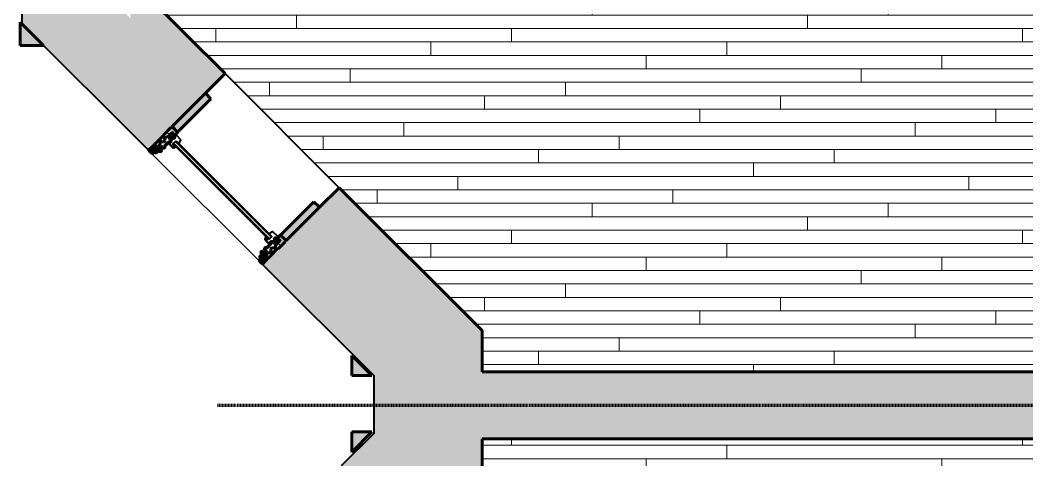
# Model space of a CAD drawing. Header units: inches. Extents: x 238 to 1312, y -3412 to 1074.
# Drawn here: x 246.9 to 396.6, y -3412.3 to -3345.9 of the extents above; entities that cross this region are included whole.
import ezdxf

# ---------------------------------------------------------------- set-up
doc = ezdxf.new("R2010")
doc.units = ezdxf.units.IN
doc.header["$MEASUREMENT"] = 0
doc.linetypes.add('Hidden 1_8_', pattern=[0.1875, 0.125, -0.0625])
for name, color, linetype, lineweight in [('A-DETL', 90, 'Continuous', 40), ('A-FLOR-PATT', 8, 'Continuous', 40), ('A-GLAZ', 151, 'Continuous', 18), ('A-WALL', 113, 'Continuous', 18), ('A-WALL-PATT', 111, 'Continuous', 18), ('I-WALL', 2, 'Continuous', 40)]:
    doc.layers.add(name, color=color, linetype=linetype, lineweight=lineweight)

# ---------------------------------------------------------------- blocks, each defined once
blk = doc.blocks.new('Proline_Clad_Wood-Double-Hung_Vent_Unit - 24_ x 72_-675761-UNIT 7')
at = {"layer": 'A-GLAZ', "lineweight": 40}
h = blk.add_hatch(color=135, dxfattribs=at)
h.paths.add_polyline_path([(-11.96, 4.81), (-11.85, 4.81), (-11.92, 4.85)], flags=0)
h.paths.add_polyline_path([(-11.94, 5.04), (-11.9, 5.12), (-11.9, 5.55), (-11.94, 5.59), (-11.94, 5.16)], flags=0)
h.paths.add_polyline_path([(-11.98, 5.63), (-11.91, 5.65), (-11.91, 5.77), (-11.98, 5.75)], flags=0)
h.paths.add_polyline_path([(-12, 5.78), (-11.93, 5.8), (-11.95, 5.96), (-12, 5.91)], flags=0)
h.paths.add_polyline_path([(-11.8, 5.65), (-11.76, 5.65), (-11.76, 5.93), (-11.8, 5.94)], flags=0)
h.paths.add_polyline_path([(-11.39, 5.26), (-11.35, 5.28), (-11.34, 5.46), (-11.39, 5.45)], flags=0)
h.paths.add_polyline_path([(-11.52, 5.58), (-11.42, 5.63), (-11.29, 5.63), (-11.3, 5.67), (-11.42, 5.67)], flags=0)
h.paths.add_polyline_path([(-10.94, 5.01), (-10.9, 5.01), (-10.9, 5.46), (-10.94, 5.45), (-10.94, 5.25)], flags=0)
h.paths.add_polyline_path([(-11.42, 5.52), (-11.32, 5.48), (-10.97, 5.48), (-10.96, 5.52)], flags=0)
h.paths.add_polyline_path([(-11.74, 5.96), (-11.64, 5.96), (-11.43, 5.9), (-11.3, 5.9), (-11.3, 5.94), (-11.43, 5.94), (-11.64, 6), (-11.74, 6)], flags=0)
h.paths.add_polyline_path([(-11.27, 5.7), (-11.23, 5.69), (-11.23, 5.88), (-11.27, 5.87)], flags=0)
h = blk.add_hatch(color=135, dxfattribs=at)
h.paths.add_polyline_path([(10.9, 5.01), (10.94, 5.01), (10.94, 5.45), (10.9, 5.46), (10.9, 5.34)], flags=0)
h.paths.add_polyline_path([(11.52, 5.58), (11.42, 5.67), (11.3, 5.67), (11.29, 5.63), (11.42, 5.63)], flags=0)
h.paths.add_polyline_path([(11.42, 5.52), (11.42, 5.48), (11.52, 5.58)], flags=0)
h.paths.add_polyline_path([(10.97, 5.48), (11.32, 5.48), (11.42, 5.52), (10.96, 5.52)], flags=0)
h.paths.add_polyline_path([(11.35, 5.28), (11.39, 5.26), (11.39, 5.45), (11.34, 5.46)], flags=0)
h.paths.add_polyline_path([(11.85, 4.81), (11.96, 4.81), (11.92, 4.85)], flags=0)
h.paths.add_polyline_path([(11.23, 5.69), (11.27, 5.72), (11.27, 5.87), (11.23, 5.88)], flags=0)
h.paths.add_polyline_path([(11.94, 5.04), (11.94, 5.59), (11.9, 5.51), (11.9, 5.08)], flags=0)
h.paths.add_polyline_path([(11.3, 5.9), (11.5, 5.92), (11.74, 6), (11.64, 6), (11.43, 5.94), (11.3, 5.94)], flags=0)
h.paths.add_polyline_path([(11.76, 5.65), (11.8, 5.65), (11.8, 5.94), (11.76, 5.93), (11.76, 5.65)], flags=0)
h.paths.add_polyline_path([(11.91, 5.65), (11.97, 5.63), (11.97, 5.75), (11.91, 5.77)], flags=0)
h.paths.add_polyline_path([(11.93, 5.8), (12, 5.78), (12, 5.91), (11.95, 5.96), (11.93, 5.88)], flags=0)
h = blk.add_hatch(color=135, dxfattribs=at)
h.paths.add_polyline_path([(-10.77, 1.7), (-10.79, 1.73), (-10.95, 1.73), (-10.97, 1.62)], flags=0)
h.paths.add_polyline_path([(-11.88, 1), (-10.82, 1.01), (-10.77, 1.06), (-10.77, 1.7), (-11, 1.6), (-11.35, 1.61), (-11.35, 1.63), (-11.33, 1.77), (-11.36, 1.77), (-11.36, 2.05), (-11.55, 2.05), (-11.55, 2.14), (-11.27, 2.15), (-11.27, 2.38), (-11.36, 2.38), (-11.36, 2.53), (-11.59, 2.98), (-11.55, 3.02), (-11.27, 3.19), (-11.27, 3.55), (-11.59, 3.77), (-11.58, 3.83), (-11.36, 4.21), (-11.36, 4.54), (-11.55, 4.55), (-11.55, 4.64), (-11.36, 4.64), (-11.36, 4.9), (-11.18, 4.91), (-11.18, 5.09), (-11.34, 5.09), (-11.41, 5.21), (-11.45, 5.21), (-11.48, 5.27), (-11.39, 5.27), (-11.39, 5.45), (-11.71, 5.45), (-11.84, 5.07), (-11.71, 4.88), (-11.77, 4.8), (-11.9, 4.79), (-11.94, 4.75), (-11.94, 4.4), (-11.91, 4.37), (-11.94, 4.34), (-11.94, 2.76), (-12, 2.72), (-12, 1.24), (-11.91, 1.15)], flags=0)
h = blk.add_hatch(color=135, dxfattribs=at)
h.paths.add_polyline_path([(-11.12, 1.64), (-11.08, 1.62), (-11.08, 1.7)], flags=0)
h.paths.add_polyline_path([(-11.05, 1.73), (-10.7, 1.77), (-10.53, 1.97), (-10.72, 2.15), (-10.86, 2.15), (-11.05, 2.34), (-10.86, 2.52), (-10.72, 2.52), (-10.54, 2.65), (-10.61, 2.86), (-10.68, 2.94), (-10.7, 3.08), (-10.68, 3.79), (-10.61, 3.87), (-10.54, 4.08), (-10.72, 4.21), (-10.86, 4.21), (-11.05, 4.4), (-10.86, 4.59), (-10.72, 4.59), (-10.53, 4.76), (-10.7, 4.96), (-11.05, 5), (-11.05, 4.95), (-10.7, 4.91), (-10.58, 4.76), (-10.72, 4.63), (-10.87, 4.63), (-11.07, 4.51), (-11.06, 4.28), (-10.87, 4.17), (-10.72, 4.17), (-10.58, 4.07), (-10.66, 3.88), (-10.72, 3.81), (-10.75, 3.69), (-10.72, 2.92), (-10.64, 2.83), (-10.58, 2.67), (-10.72, 2.57), (-10.87, 2.57), (-11.07, 2.45), (-11.07, 2.22), (-10.87, 2.1), (-10.72, 2.1), (-10.58, 1.97), (-10.7, 1.82), (-11.05, 1.78)], flags=0)
h.paths.add_polyline_path([(-11.08, 5.03), (-11.08, 5.17), (-11.11, 5.08)], flags=0)
h = blk.add_hatch(color=135, dxfattribs=at)
h.paths.add_polyline_path([(10.7, 1.77), (11.05, 1.73), (11.05, 1.78), (10.7, 1.82), (10.58, 1.97), (10.72, 2.1), (10.87, 2.1), (11.07, 2.22), (11.07, 2.45), (10.87, 2.57), (10.72, 2.57), (10.58, 2.67), (10.64, 2.83), (10.72, 2.92), (10.75, 3.04), (10.72, 3.81), (10.64, 3.91), (10.58, 4.07), (10.72, 4.17), (10.87, 4.17), (11.07, 4.28), (11.07, 4.51), (10.87, 4.63), (10.72, 4.63), (10.58, 4.76), (10.7, 4.91), (11.05, 4.95), (11.05, 5), (10.7, 4.96), (10.53, 4.76), (10.72, 4.59), (10.86, 4.59), (11.05, 4.4), (10.86, 4.21), (10.72, 4.21), (10.54, 4.08), (10.61, 3.87), (10.68, 3.79), (10.7, 3.69), (10.68, 2.94), (10.61, 2.86), (10.54, 2.65), (10.72, 2.52), (10.86, 2.52), (11.05, 2.34), (10.86, 2.15), (10.72, 2.15), (10.53, 1.97)], flags=0)
h.paths.add_polyline_path([(11.08, 1.62), (11.12, 1.64), (11.08, 1.7)], flags=0)
h.paths.add_polyline_path([(11.08, 5.03), (11.12, 5.1), (11.08, 5.17)], flags=0)
h = blk.add_hatch(color=135, dxfattribs=at)
h.paths.add_polyline_path([(10.77, 1.7), (10.97, 1.62), (10.95, 1.73), (10.79, 1.73)], flags=0)
h.paths.add_polyline_path([(10.83, 1), (11.88, 1), (11.91, 1.15), (12, 1.24), (12, 2.72), (11.94, 2.76), (11.94, 4.34), (11.91, 4.37), (11.94, 4.4), (11.94, 4.75), (11.9, 4.79), (11.77, 4.8), (11.71, 4.88), (11.77, 4.99), (11.84, 5.07), (11.71, 5.45), (11.39, 5.45), (11.39, 5.27), (11.48, 5.27), (11.45, 5.21), (11.41, 5.21), (11.34, 5.09), (11.18, 5.09), (11.18, 4.91), (11.36, 4.9), (11.36, 4.64), (11.55, 4.64), (11.55, 4.55), (11.36, 4.54), (11.36, 4.21), (11.59, 3.77), (11.55, 3.72), (11.27, 3.55), (11.27, 3.19), (11.59, 2.98), (11.54, 2.85), (11.36, 2.53), (11.36, 2.38), (11.27, 2.38), (11.27, 2.15), (11.55, 2.14), (11.55, 2.05), (11.36, 2.05), (11.36, 1.77), (11.33, 1.77), (11.35, 1.61), (11.32, 1.6), (10.98, 1.6), (10.77, 1.7), (10.77, 1.06)], flags=0)
for points in [[(-12, -6), (-10.83, -6), (-10.83, 1), (-12, 1), (-12, -0.83)], [(10.83, -6), (12, -6), (12, 1), (10.83, 1), (10.83, 0.54)]]:
    blk.add_hatch(color=135, dxfattribs=at).paths.add_polyline_path(points, flags=0)
at = {"layer": 'A-GLAZ', "color": 10, "lineweight": 60}
for p, q in [((-11.64, 6), (-11.74, 6)), ((-11.43, 5.94), (-11.64, 6)), ((11.64, 6), (11.43, 5.94)), ((11.74, 6), (11.64, 6)), ((-12, 5.91), (-12, 5.78)), ((-12, 5.78), (-11.98, 5.75)), ((-11.98, 5.75), (-11.98, 5.63)), ((-11.96, 4.81), (-11.85, 4.81)), ((-11.94, 5.59), (-11.94, 5.04)), ((-11.9, 4.79), (-11.94, 4.75)), ((-11.94, 4.75), (-11.94, 4.4)), ((-11.9, 5.79), (-11.93, 5.88)), ((-11.93, 5.88), (-11.9, 5.88)), ((-11.91, 5.77), (-11.93, 5.8)), ((-11.93, 5.8), (-11.9, 5.79)), ((-11.84, 4.85), (-11.92, 4.85)), ((-11.91, 5.65), (-11.91, 5.77)), ((-11.9, 5.88), (-11.9, 5.91)), ((-11.9, 5.08), (-11.9, 5.55)), ((-11.77, 4.8), (-11.9, 4.79)), ((-11.83, 5.62), (-11.88, 5.62)), ((-11.87, 5.58), (-11.83, 5.58)), ((-11.87, 5), (-11.86, 4.97)), ((-11.83, 5.01), (-11.85, 5.04)), ((-11.71, 5.45), (-11.84, 5.07)), ((-11.84, 5.07), (-11.83, 5.01)), ((-11.8, 4.87), (-11.84, 4.85)), ((-11.82, 4.82), (-11.78, 4.84)), ((-11.8, 5.94), (-11.8, 5.65)), ((-11.78, 4.93), (-11.78, 4.9)), ((-11.71, 4.88), (-11.77, 4.8)), ((-11.76, 5.65), (-11.76, 5.93)), ((-11.74, 5.96), (-11.64, 5.96)), ((-11.74, 4.94), (-11.71, 4.88)), ((-11.74, 4.9), (-11.74, 4.93)), ((-11.39, 5.45), (-11.71, 5.45)), ((-11.64, 5.96), (-11.43, 5.9)), ((-11.55, 4.55), (-11.55, 4.64)), ((-11.55, 4.64), (-11.36, 4.64)), ((-11.36, 4.54), (-11.55, 4.55)), ((-11.45, 5.21), (-11.48, 5.27)), ((-11.48, 5.27), (-11.39, 5.27)), ((-11.39, 5.26), (-11.45, 5.26)), ((-11.45, 5.26), (-11.42, 5.22)), ((-11.41, 5.21), (-11.45, 5.21)), ((-11.3, 5.94), (-11.43, 5.94)), ((-11.43, 5.9), (-11.3, 5.9)), ((-11.3, 5.67), (-11.42, 5.67)), ((-11.42, 5.63), (-11.29, 5.63)), ((-10.96, 5.52), (-11.42, 5.52)), ((-11.34, 5.09), (-11.41, 5.21)), ((-11.39, 5.45), (-11.39, 5.26)), ((-11.39, 5.27), (-11.39, 5.45)), ((-11.36, 4.9), (-11.18, 4.91)), ((-11.36, 4.64), (-11.36, 4.9)), ((-11.36, 4.21), (-11.36, 4.54)), ((-11.35, 5.28), (-11.34, 5.46)), ((-11.18, 5.09), (-11.34, 5.09)), ((-11.32, 5.48), (-10.97, 5.48)), ((-11.27, 5.87), (-11.27, 5.7)), ((-11.23, 5.69), (-11.23, 5.88)), ((-11.18, 4.91), (-11.18, 5.09)), ((-11.08, 5.17), (-11.12, 5.1)), ((-11.12, 5.1), (-11.12, 5.03)), ((-11.08, 5.03), (-11.08, 5.17)), ((-10.7, 4.96), (-11.05, 5)), ((-11.05, 4.95), (-10.7, 4.91)), ((-10.94, 5.45), (-10.94, 5.01)), ((-10.9, 5.01), (-10.9, 5.46)), ((-10.72, 4.63), (-10.87, 4.63)), ((-10.86, 4.59), (-10.72, 4.59)), ((11.05, 5), (10.7, 4.96)), ((10.7, 4.91), (11.05, 4.95)), ((10.87, 4.63), (10.72, 4.63)), ((10.72, 4.59), (10.86, 4.59)), ((10.9, 5.46), (10.9, 5.01)), ((10.94, 5.01), (10.94, 5.45)), ((11.42, 5.52), (10.96, 5.52)), ((10.97, 5.48), (11.32, 5.48)), ((11.12, 5.1), (11.08, 5.17)), ((11.08, 5.17), (11.08, 5.03)), ((11.12, 5.03), (11.12, 5.1)), ((11.34, 5.09), (11.18, 5.09)), ((11.18, 5.09), (11.18, 4.91)), ((11.18, 4.91), (11.36, 4.9)), ((11.23, 5.88), (11.23, 5.69)), ((11.27, 5.7), (11.27, 5.87)), ((11.29, 5.63), (11.42, 5.63)), ((11.43, 5.94), (11.3, 5.94)), ((11.3, 5.9), (11.43, 5.9)), ((11.42, 5.67), (11.3, 5.67)), ((11.34, 5.46), (11.35, 5.28)), ((11.41, 5.21), (11.34, 5.09)), ((11.36, 4.9), (11.36, 4.64)), ((11.36, 4.64), (11.55, 4.64)), ((11.55, 4.55), (11.36, 4.54)), ((11.36, 4.54), (11.36, 4.21)), ((11.39, 5.26), (11.39, 5.45)), ((11.71, 5.45), (11.39, 5.45)), ((11.39, 5.45), (11.39, 5.27)), ((11.39, 5.27), (11.48, 5.27)), ((11.45, 5.26), (11.39, 5.26)), ((11.45, 5.21), (11.41, 5.21)), ((11.42, 5.22), (11.45, 5.26)), ((11.43, 5.9), (11.64, 5.96)), ((11.48, 5.27), (11.45, 5.21)), ((11.55, 4.64), (11.55, 4.55)), ((11.64, 5.96), (11.74, 5.96)), ((11.84, 5.07), (11.71, 5.45)), ((11.71, 4.88), (11.74, 4.94)), ((11.77, 4.8), (11.71, 4.88)), ((11.74, 4.93), (11.74, 4.9)), ((11.76, 5.93), (11.76, 5.65)), ((11.9, 4.79), (11.77, 4.8)), ((11.78, 4.9), (11.78, 4.93)), ((11.78, 4.84), (11.82, 4.82)), ((11.8, 5.65), (11.8, 5.94)), ((11.84, 4.85), (11.8, 4.87)), ((11.88, 5.62), (11.83, 5.62)), ((11.83, 5.58), (11.87, 5.58)), ((11.83, 5.01), (11.84, 5.07)), ((11.85, 5.04), (11.83, 5.01)), ((11.92, 4.85), (11.84, 4.85)), ((11.85, 4.81), (11.96, 4.81)), ((11.86, 4.97), (11.87, 5)), ((11.9, 5.91), (11.9, 5.88)), ((11.9, 5.88), (11.93, 5.88)), ((11.93, 5.88), (11.9, 5.79)), ((11.9, 5.79), (11.93, 5.8)), ((11.9, 5.55), (11.9, 5.08)), ((11.94, 4.75), (11.9, 4.79)), ((11.93, 5.8), (11.91, 5.77)), ((11.91, 5.77), (11.91, 5.65)), ((11.94, 5.04), (11.94, 5.59)), ((11.94, 4.4), (11.94, 4.75)), ((11.97, 5.75), (12, 5.78)), ((11.97, 5.63), (11.97, 5.75)), ((12, 5.78), (12, 5.91)), ((-11.94, 4.4), (-11.91, 4.37)), ((-11.91, 4.37), (-11.94, 4.34)), ((-11.94, 4.34), (-11.94, 2.76)), ((-11.58, 3.83), (-11.36, 4.21)), ((-11.27, 3.55), (-11.55, 3.72)), ((-11.55, 3.02), (-11.27, 3.19)), ((-11.27, 3.19), (-11.27, 3.55)), ((-10.87, 4.17), (-10.72, 4.17)), ((-10.72, 4.21), (-10.86, 4.21)), ((-10.75, 3.69), (-10.75, 3.04)), ((-10.7, 3.04), (-10.7, 3.69)), ((10.7, 3.69), (10.7, 3.04)), ((10.86, 4.21), (10.72, 4.21)), ((10.72, 4.17), (10.87, 4.17)), ((10.75, 3.04), (10.75, 3.69)), ((11.55, 3.72), (11.27, 3.55)), ((11.27, 3.55), (11.27, 3.19)), ((11.27, 3.19), (11.55, 3.02)), ((11.36, 4.21), (11.58, 3.83)), ((11.91, 4.37), (11.94, 4.4)), ((11.94, 4.34), (11.91, 4.37)), ((11.94, 2.76), (11.94, 4.34)), ((-11.94, 2.76), (-12, 2.72)), ((-12, 2.72), (-12, 1.24)), ((-11.36, 2.53), (-11.58, 2.92)), ((-11.55, 2.14), (-11.27, 2.15)), ((-11.55, 2.05), (-11.55, 2.14)), ((-11.36, 2.05), (-11.55, 2.05)), ((-11.36, 2.38), (-11.36, 2.53)), ((-11.27, 2.38), (-11.36, 2.38)), ((-11.36, 1.77), (-11.36, 2.05)), ((-11.33, 1.77), (-11.36, 1.77)), ((-11.35, 1.63), (-11.33, 1.77)), ((-11, 1.6), (-11.32, 1.6)), ((-11.27, 2.15), (-11.27, 2.38)), ((-11.12, 1.7), (-11.12, 1.64)), ((-11.12, 1.64), (-11.08, 1.62)), ((-11.08, 1.62), (-11.08, 1.7)), ((-10.7, 1.82), (-11.05, 1.78)), ((-11.05, 1.73), (-10.7, 1.77)), ((-10.95, 1.73), (-10.97, 1.62)), ((-10.79, 1.73), (-10.95, 1.73)), ((-10.72, 2.57), (-10.87, 2.57)), ((-10.87, 2.1), (-10.72, 2.1)), ((-10.86, 2.52), (-10.72, 2.52)), ((-10.72, 2.15), (-10.86, 2.15)), ((-10.77, 1.06), (-10.77, 1.7)), ((11.05, 1.78), (10.7, 1.82)), ((10.7, 1.77), (11.05, 1.73)), ((10.87, 2.57), (10.72, 2.57)), ((10.72, 2.52), (10.86, 2.52)), ((10.86, 2.15), (10.72, 2.15)), ((10.72, 2.1), (10.87, 2.1)), ((10.77, 1.7), (10.77, 1.06)), ((10.95, 1.73), (10.79, 1.73)), ((10.97, 1.62), (10.95, 1.73)), ((11.32, 1.6), (11, 1.6)), ((11.08, 1.7), (11.08, 1.62)), ((11.08, 1.62), (11.12, 1.64)), ((11.12, 1.64), (11.12, 1.7)), ((11.36, 2.38), (11.27, 2.38)), ((11.27, 2.38), (11.27, 2.15)), ((11.27, 2.15), (11.55, 2.14)), ((11.36, 1.77), (11.33, 1.77)), ((11.33, 1.77), (11.35, 1.63)), ((11.58, 2.92), (11.36, 2.53)), ((11.36, 2.53), (11.36, 2.38)), ((11.55, 2.05), (11.36, 2.05)), ((11.36, 2.05), (11.36, 1.77)), ((11.55, 2.14), (11.55, 2.05)), ((12, 2.72), (11.94, 2.76)), ((12, 1.24), (12, 2.72)), ((-12, 1.24), (-11.91, 1.15)), ((-12, 1), (-12, -6)), ((-10.83, 1), (-12, 1)), ((-11.91, 1.15), (-11.91, 1.02)), ((-11.91, 1.02), (-11.88, 1)), ((-11.88, 1), (-10.83, 1)), ((-10.83, -6), (-10.83, 1)), ((10.83, 1), (10.83, -6)), ((12, 1), (10.83, 1)), ((10.83, 1), (11.88, 1)), ((11.88, 1), (11.91, 1.02)), ((11.91, 1.15), (12, 1.24)), ((11.91, 1.02), (11.91, 1.15)), ((12, -6), (12, 1)), ((-12, -6), (-10.83, -6)), ((10.83, -6), (12, -6))]:
    blk.add_line(p, q, dxfattribs=at)
at = {"layer": 'A-GLAZ', "color": 250, "lineweight": 40}
for p, q in [((-10.52, 3.06), (-10.54, 2.77)), ((-10.51, 2.77), (-10.5, 3.06)), ((-10.42, 3.12), (-10.47, 3.03)), ((-10.47, 3.03), (-10.47, 2.8)), ((-9.67, 3.15), (-10.44, 3.15)), ((-10.44, 3.12), (-9.67, 3.12)), ((-9.77, 3.12), (-10.42, 3.12)), ((-9.77, 3.02), (-9.77, 3.12)), ((-9.69, 2.94), (-9.77, 3.02)), ((-9.61, 3.08), (-9.54, 2.76)), ((-9.52, 2.77), (-9.58, 3.08)), ((9.58, 3.08), (9.52, 2.77)), ((9.54, 2.76), (9.61, 3.08)), ((10.44, 3.15), (9.67, 3.15)), ((9.67, 3.12), (10.44, 3.12)), ((9.77, 3.02), (9.69, 2.94)), ((10.42, 3.12), (9.77, 3.12)), ((9.77, 3.12), (9.77, 3.02)), ((10.47, 3.03), (10.42, 3.12)), ((10.47, 2.8), (10.47, 3.03)), ((10.5, 3.06), (10.51, 2.77)), ((10.54, 2.77), (10.52, 3.06)), ((-10.73, 2.48), (-10.73, 2.2)), ((-10.48, 1.85), (-10.67, 1.66)), ((-10.67, 1.66), (-10.67, 1.52)), ((-10.67, 1.52), (-10.63, 1.47)), ((-10.54, 2.08), (-10.51, 2.08)), ((-10.45, 2.8), (-10.49, 2.8)), ((-10.49, 2.8), (-10.49, 2.77)), ((-10.48, 2.05), (-10.48, 1.85)), ((-10.47, 2.8), (-10.42, 2.8)), ((-10.42, 2.73), (-10.47, 2.72)), ((-10.47, 2.72), (-10.47, 2.65)), ((-10.46, 2.77), (-10.45, 2.8)), ((-10.42, 2.8), (-10.42, 2.73)), ((-10.08, 2.8), (-9.7, 2.82)), ((-10.08, 2.08), (-10.08, 2.8)), ((-10.08, 2.71), (10.08, 2.71)), ((10.08, 2.59), (-10.08, 2.59)), ((10.08, 2.2), (-10.08, 2.2)), ((-9.51, 2.08), (-10.08, 2.08)), ((-9.66, 2.88), (-9.67, 2.92)), ((-9.58, 2.87), (-9.66, 2.8)), ((-9.64, 2.78), (-9.56, 2.84)), ((-9.62, 1.51), (-9.51, 2.02)), ((-9.56, 2.84), (-9.58, 2.87)), ((-9.51, 2.08), (9.51, 2.08)), ((-9.51, 2.02), (-9.51, 2.08)), ((10.08, 2.08), (9.51, 2.08)), ((9.51, 2.08), (9.51, 2.02)), ((9.51, 2.02), (9.62, 1.51)), ((9.58, 2.87), (9.56, 2.84)), ((9.56, 2.84), (9.64, 2.78)), ((9.66, 2.8), (9.58, 2.87)), ((9.67, 2.92), (9.66, 2.88)), ((9.7, 2.82), (10.08, 2.8)), ((10.08, 2.8), (10.08, 2.08)), ((10.42, 2.73), (10.42, 2.8)), ((10.42, 2.8), (10.47, 2.8)), ((10.47, 2.72), (10.42, 2.73)), ((10.49, 2.8), (10.45, 2.8)), ((10.45, 2.8), (10.46, 2.77)), ((10.47, 2.65), (10.47, 2.72)), ((10.48, 1.85), (10.48, 2.05)), ((10.67, 1.66), (10.48, 1.85)), ((10.49, 2.77), (10.49, 2.8)), ((10.51, 2.08), (10.54, 2.08)), ((10.63, 1.47), (10.67, 1.52)), ((10.67, 1.52), (10.67, 1.66)), ((10.73, 2.2), (10.73, 2.48)), ((-10.63, 1.47), (-9.67, 1.47)), ((9.67, 1.47), (10.63, 1.47))]:
    blk.add_line(p, q, dxfattribs=at)
at = {"layer": 'A-GLAZ', "color": 10, "lineweight": 60}
for centre, radius, start, end in [((-11.74, 5.94), 0.061, 90, 180), ((11.74, 5.94), 0.061, 360, 90), ((-11.95, 5.91), 0.05, 0, 180), ((-11.93, 5.63), 0.0471, 180, 250), ((-11.92, 4.99), 0.0557, 115.55, 189.111), ((-11.95, 4.98), 0.0227, 189.111, 353.1504), ((-11.94, 4.83), 0.0287, 33.0847, 237.5317), ((-11.9, 4.98), 0.031, 30, 181.1307), ((-11.88, 5.65), 0.031, 180, 270), ((-11.87, 5.55), 0.031, 90, 180), ((-11.84, 5.11), 0.0698, 205.1454, 259.6398), ((-11.82, 5.02), 0.0653, 233.4114, 274.9955), ((-11.85, 4.88), 0.071, 270, 296.5651), ((-11.83, 5.65), 0.031, 270, 0), ((-11.83, 5.65), 0.071, 270, 0), ((-11.83, 4.92), 0.0855, 6.6756, 93.3019), ((-11.83, 4.92), 0.0887, 14.7882, 92.4842), ((-11.81, 4.93), 0.031, 0, 90), ((-11.81, 4.9), 0.0319, 292.4786, 353.5214), ((-11.81, 4.9), 0.0673, 296.5651, 1.906), ((-11.74, 5.93), 0.0265, 90, 180), ((-11.42, 5.58), 0.0945, 90, 270), ((-11.42, 5.58), 0.0545, 90, 270), ((-11.42, 5.45), 0.032, 358.9819, 98.1628), ((-11.41, 5.28), 0.0599, 256.011, 354.4207), ((-11.32, 5.46), 0.0224, 90, 169.0382), ((-11.3, 5.88), 0.061, 0, 90), ((-11.3, 5.87), 0.0242, 360, 90), ((-11.3, 5.7), 0.0298, 270, 0), ((-11.29, 5.69), 0.056, 270, 0), ((-11.04, 5.03), 0.078, 180, 263.5665), ((-10.87, 4.4), 0.232, 90, 270), ((-11.05, 5.03), 0.031, 180, 263.5665), ((-10.86, 4.4), 0.187, 90, 270), ((-10.97, 5.45), 0.0271, 360, 90), ((-10.96, 5.46), 0.056, 360, 90), ((-10.92, 5.01), 0.0199, 180, 0), ((-10.72, 4.77), 0.188, 270, 83.5665), ((-10.72, 4.77), 0.143, 270, 83.5665), ((10.72, 4.77), 0.188, 96.4335, 270), ((10.72, 4.77), 0.143, 96.4335, 270), ((10.86, 4.4), 0.187, 270, 90), ((10.87, 4.4), 0.232, 270, 90), ((10.96, 5.46), 0.056, 90, 180), ((10.92, 5.01), 0.0199, 180, 0), ((10.97, 5.45), 0.0271, 90, 180), ((11.05, 5.03), 0.031, 276.4335, 0), ((11.04, 5.03), 0.078, 276.4335, 360), ((11.3, 5.88), 0.061, 90, 180), ((11.29, 5.69), 0.056, 180, 270), ((11.3, 5.87), 0.0242, 90, 180), ((11.3, 5.7), 0.0298, 180, 270), ((11.32, 5.46), 0.0224, 10.9618, 90), ((11.41, 5.28), 0.0599, 185.5793, 283.989), ((11.42, 5.45), 0.032, 81.8372, 181.0181), ((11.42, 5.58), 0.0945, 270, 90), ((11.42, 5.58), 0.0545, 270, 90), ((11.74, 5.93), 0.0265, 360, 90), ((11.83, 4.92), 0.0855, 86.6981, 173.3244), ((11.83, 4.92), 0.0887, 87.5158, 165.2118), ((11.81, 4.9), 0.0673, 178.094, 243.4349), ((11.83, 5.65), 0.071, 180, 270), ((11.81, 4.93), 0.031, 90, 180), ((11.81, 4.9), 0.0319, 186.4786, 247.5214), ((11.83, 5.65), 0.031, 180, 270), ((11.82, 5.02), 0.0653, 265.0045, 306.5886), ((11.85, 4.88), 0.071, 243.4349, 270), ((11.84, 5.11), 0.0698, 280.3602, 334.8546), ((11.87, 5.55), 0.031, 0, 90), ((11.9, 4.98), 0.031, 358.8693, 150), ((11.88, 5.65), 0.031, 270, 0), ((11.95, 5.91), 0.05, 0, 180), ((11.94, 4.83), 0.0287, 302.4683, 146.9153), ((11.95, 4.98), 0.0227, 186.8496, 350.889), ((11.93, 5.63), 0.0471, 290, 360), ((11.92, 4.99), 0.0557, 350.889, 64.45), ((-11.51, 3.79), 0.078, 150.0027, 240.0027), ((-11.51, 2.96), 0.078, 119.9973, 209.9973), ((-10.48, 3.69), 0.263, 125.5043, 180), ((-10.48, 3.04), 0.263, 180, 234.4957), ((-10.72, 4.02), 0.188, 305.5043, 90), ((-10.72, 4.02), 0.143, 305.5043, 90), ((-10.48, 3.69), 0.218, 125.5043, 180), ((-10.48, 3.04), 0.218, 180, 234.4957), ((10.72, 4.02), 0.188, 90, 234.4957), ((10.72, 4.02), 0.143, 90, 234.4957), ((10.48, 3.69), 0.218, 0, 54.4957), ((10.48, 3.04), 0.218, 305.5043, 0), ((10.48, 3.69), 0.263, 360, 54.4957), ((10.48, 3.04), 0.263, 305.5043, 360), ((11.51, 3.79), 0.078, 299.9973, 29.9973), ((11.51, 2.96), 0.078, 330.0027, 60.0027), ((-11.32, 1.63), 0.0308, 169.6071, 270.3559), ((-11.04, 1.7), 0.078, 96.4335, 180), ((-10.87, 2.34), 0.232, 90, 270), ((-11.05, 1.7), 0.031, 96.4335, 180), ((-10.86, 2.34), 0.187, 90, 270), ((-11, 1.63), 0.031, 270, 350), ((-10.8, 1.7), 0.0336, 3.4669, 74.5331), ((-10.72, 2.71), 0.188, 270, 54.4957), ((-10.72, 2.71), 0.143, 270, 54.4957), ((-10.72, 1.96), 0.187, 276.4335, 90), ((-10.72, 1.96), 0.142, 276.4335, 90), ((10.72, 2.71), 0.188, 125.5043, 270), ((10.72, 1.96), 0.187, 90, 263.5665), ((10.72, 2.71), 0.143, 125.5043, 270), ((10.72, 1.96), 0.142, 90, 263.5665), ((10.8, 1.7), 0.0336, 105.4669, 176.5331), ((10.86, 2.34), 0.187, 270, 90), ((10.87, 2.34), 0.232, 270, 90), ((11, 1.63), 0.031, 190, 270), ((11.04, 1.7), 0.078, 360, 83.5665), ((11.05, 1.7), 0.031, 0, 83.5665), ((11.32, 1.63), 0.0308, 269.6441, 10.3929), ((-10.83, 1.06), 0.062, 270, 360), ((10.83, 1.06), 0.062, 180, 270)]:
    blk.add_arc(centre, radius, start, end, dxfattribs=at)
at = {"layer": 'A-GLAZ', "color": 250, "lineweight": 40}
for centre, radius, start, end in [((-10.44, 3.06), 0.0885, 90, 179.9343), ((-10.44, 3.06), 0.0652, 90.0749, 181.5911), ((-9.67, 3.06), 0.0835, 12, 90), ((-9.67, 3.06), 0.06, 12, 90), ((9.67, 3.06), 0.0835, 90, 168), ((9.67, 3.06), 0.06, 90, 168), ((10.44, 3.06), 0.0885, 0.0657, 90), ((10.44, 3.06), 0.0652, 358.4089, 89.9251), ((-10.7, 2.48), 0.0232, 90, 180), ((-10.7, 2.2), 0.0297, 180, 270), ((-10.7, 2.66), 0.158, 270, 338.35), ((-10.73, 1.99), 0.183, 38.9118, 79.0882), ((-10.54, 2.13), 0.0551, 211.6569, 270), ((-10.5, 2.57), 0.0625, 99.2606, 158.35), ((-10.5, 2.77), 0.0405, 177.486, 352.3244), ((-10.5, 2.77), 0.013, 176.8292, 356.8949), ((-10.51, 2.71), 0.0706, 269.8511, 306.5633), ((-10.51, 2.05), 0.031, 0, 90), ((-9.7, 2.86), 0.0458, 266.9924, 25.2607), ((-9.76, 2.87), 0.1, 25.2607, 44.1399), ((-9.64, 2.77), 0.0361, 128.685, 321.315), ((-9.67, 1.52), 0.047, 270.0001, 348), ((-9.62, 2.74), 0.0386, 18.1661, 115.8735), ((-9.56, 2.76), 0.0475, 191.6531, 12), ((-9.56, 2.76), 0.024, 192.1562, 12), ((9.56, 2.76), 0.0475, 168, 348.3469), ((9.56, 2.76), 0.024, 168, 347.8438), ((9.62, 2.74), 0.0386, 64.1265, 161.8339), ((9.64, 2.77), 0.0361, 218.685, 51.315), ((9.67, 1.52), 0.047, 192, 270), ((9.7, 2.86), 0.0458, 154.7393, 273.0076), ((9.76, 2.87), 0.1, 135.8601, 154.7393), ((10.5, 2.77), 0.0405, 187.6756, 2.514), ((10.51, 2.71), 0.0706, 233.4367, 270.1489), ((10.51, 2.05), 0.031, 90, 180), ((10.5, 2.77), 0.013, 183.1051, 3.1708), ((10.5, 2.57), 0.0625, 21.65, 80.7394), ((10.54, 2.13), 0.0551, 270, 328.3431), ((10.7, 2.66), 0.158, 201.65, 270), ((10.73, 1.99), 0.183, 100.9118, 141.0882), ((10.7, 2.48), 0.0232, 0, 90), ((10.7, 2.2), 0.0297, 270, 360)]:
    blk.add_arc(centre, radius, start, end, dxfattribs=at)
blk = doc.blocks.new('Walls 10 - Walls 3-751891-UNIT 7')
at = {"layer": 'A-WALL-PATT', "lineweight": 40}
h = blk.add_hatch(color=135, dxfattribs=at)
h.paths.add_polyline_path([(296.25, -3410.22), (299.25, -3407.22), (296.25, -3407.22)], flags=0)
h.paths.add_polyline_path([(296.25, -3398.83), (299.25, -3398.83), (296.25, -3395.83)], flags=0)
h.paths.add_polyline_path([(250.42, -3349.74), (246.92, -3346.24), (246.92, -3349.74)], flags=0)
h.paths.add_polyline_path([(246.92, -3255.81), (250.42, -3252.31), (246.92, -3252.31)], flags=0)
h.paths.add_polyline_path([(296.25, -3206.14), (299.25, -3203.14), (296.25, -3203.14)], flags=0)
at = {"layer": 'A-WALL', "color": 10, "lineweight": 60}
for p, q in [((250.42, -3349.74), (246.92, -3346.24)), ((246.92, -3346.24), (246.92, -3349.74)), ((246.92, -3349.74), (250.42, -3349.74)), ((299.25, -3398.83), (296.25, -3395.83)), ((296.25, -3395.83), (296.25, -3398.83)), ((296.25, -3398.83), (299.25, -3398.83)), ((296.25, -3410.22), (299.25, -3407.22)), ((299.25, -3407.22), (296.25, -3407.22)), ((296.25, -3407.22), (296.25, -3410.22))]:
    blk.add_line(p, q, dxfattribs=at)

msp = doc.modelspace()

# ---------------------------------------------------------------- hatches: boundary and pattern name
at = {"layer": 'A-FLOR-PATT', "lineweight": 9}
h = msp.add_hatch(dxfattribs=at)
h.set_pattern_fill('FP_1', color=43, style=0, pattern_type=2)
h.set_pattern_definition([(0, (0, 0.8), (0, 2), []), (90, (0, 0.8), (-8, 8), [2, -28]), (90, (12, 4.8), (-8, 8), [2, -28])])
h.paths.add_polyline_path([(587.75, -3412.26), (602.37, -3412.26), (602.37, -3408.25), (589.75, -3408.25), (589.75, -3409.5), (586.25, -3409.5), (586.25, -3401), (586, -3401), (586, -3400), (586.25, -3400), (586.25, -3397), (589.75, -3397), (589.75, -3398.25), (621.12, -3398.25), (621.12, -3322.26), (618.89, -3322.26), (617.89, -3321.01), (617.89, -3320.51), (616.45, -3319.08), (616.45, -3295.58), (617.89, -3294.14), (617.89, -3293.64), (618.89, -3292.39), (621.12, -3292.39), (621.12, -3251.39), (618.35, -3251.39), (618.35, -3249.38), (618.27, -3249.36), (618.22, -3249.3), (618.15, -3249.29), (618.09, -3249.33), (618.07, -3249.38), (618, -3249.38), (617.97, -3251.29), (617.94, -3251.33), (617.8, -3251.39), (616.58, -3251.39), (616.41, -3251.29), (616.38, -3251.19), (616.38, -3250.37), (615.34, -3250.34), (615.32, -3250.32), (615.25, -3250.29), (615.2, -3250.17), (615.21, -3248.54), (615.3, -3248.45), (615.32, -3248.42), (616.38, -3248.4), (616.38, -3223.35), (616.6, -3223.13), (616.74, -3221.65), (616.85, -3221.49), (616.93, -3221.44), (617.11, -3221.39), (617.8, -3221.39), (617.97, -3221.49), (618, -3221.59), (618, -3223.4), (618.08, -3223.42), (618.12, -3223.48), (618.2, -3223.49), (618.26, -3223.45), (618.27, -3223.4), (618.35, -3223.4), (618.35, -3219.64), (531.02, -3219.62), (531.02, -3233.62), (482.77, -3233.62), (482.77, -3208.39), (481.52, -3208.39), (481.52, -3204.89), (485.14, -3204.89), (485.14, -3204.64), (486.14, -3204.64), (486.14, -3204.89), (488.77, -3204.89), (488.77, -3208.39), (487.52, -3208.39), (487.52, -3209.5), (521.75, -3209.5), (521.75, -3200.83), (634.43, -3200.83), (634.43, -3055.68), (554.63, -3055.68), (554.63, -3083.45), (516.68, -3083.45), (516.68, -3086.97), (511.93, -3086.97), (511.93, -3083.45), (487.52, -3083.45), (487.52, -3136.7), (511.93, -3136.7), (511.93, -3134.97), (516.68, -3134.97), (516.68, -3141.45), (487.52, -3141.45), (487.52, -3169.39), (488.77, -3169.39), (488.77, -3172.89), (486.14, -3172.89), (486.14, -3173.14), (485.14, -3173.14), (485.14, -3172.89), (481.52, -3172.89), (481.52, -3169.39), (482.77, -3169.39), (482.77, -3103.37), (476.82, -3103.37), (476.82, -3104.62), (473.32, -3104.62), (473.32, -3101), (473.07, -3101), (473.07, -3100), (473.32, -3100), (473.32, -3098.62), (445.32, -3098.62), (445.32, -3100), (445.57, -3100), (445.57, -3101), (445.32, -3101), (445.32, -3104.62), (441.82, -3104.62), (441.82, -3103.37), (436.87, -3103.37), (436.87, -3104.07), (438.12, -3104.07), (438.12, -3107.57), (434.5, -3107.57), (434.5, -3107.82), (433.5, -3107.82), (433.5, -3107.57), (430.87, -3107.57), (430.87, -3104.07), (432.12, -3104.07), (432.12, -3103.37), (422.12, -3103.37), (422.12, -3010.17), (420.87, -3010.17), (420.87, -3006.67), (424.5, -3006.67), (424.5, -2978.67), (420.87, -2978.67), (420.87, -2975.17), (422.12, -2975.17), (422.12, -2966.05), (367.06, -2966.05), (367.06, -2967.3), (363.56, -2967.3), (363.56, -2964.67), (363.31, -2964.67), (363.31, -2963.67), (363.56, -2963.67), (363.56, -2960.05), (367.06, -2960.05), (367.06, -2961.3), (381, -2961.3), (381, -2935.42), (315.62, -2935.42), (315.62, -2960.78), (315.13, -2961.3), (328.06, -2961.3), (328.06, -2960.05), (331.56, -2960.05), (331.56, -2963.67), (331.81, -2963.67), (331.81, -2964.67), (331.56, -2964.67), (331.56, -2967.3), (328.06, -2967.3), (328.06, -2966.05), (310.56, -2966.05), (255.37, -3023.46), (255.37, -3103), (309.17, -3156.8), (322.4, -3143.57), (325.89, -3143.57), (325.89, -3142.32), (329.39, -3142.32), (329.39, -3144.94), (329.64, -3144.94), (329.64, -3145.94), (329.39, -3145.94), (329.39, -3149.57), (325.89, -3149.57), (325.89, -3148.32), (324.37, -3148.32), (312.53, -3160.16), (315.62, -3163.25), (315.62, -3190.96), (386.81, -3190.96), (386.81, -3148.32), (364.89, -3148.32), (364.89, -3149.57), (361.39, -3149.57), (361.39, -3145.94), (361.14, -3145.94), (361.14, -3144.94), (361.39, -3144.94), (361.39, -3142.32), (364.89, -3142.32), (364.89, -3143.57), (432.12, -3143.57), (432.12, -3143.07), (430.87, -3143.07), (430.87, -3139.57), (433.5, -3139.57), (433.5, -3139.32), (434.5, -3139.32), (434.5, -3139.57), (438.12, -3139.57), (438.12, -3143.07), (436.87, -3143.07), (436.87, -3148.44), (438.12, -3148.44), (438.12, -3151.94), (435.5, -3151.94), (435.5, -3152.19), (434.5, -3152.19), (434.5, -3151.94), (430.87, -3151.94), (430.87, -3148.44), (432.12, -3148.44), (432.12, -3148.32), (391.56, -3148.32), (391.56, -3190.96), (393.79, -3190.96), (393.79, -3189.46), (430.87, -3189.44), (430.87, -3185.94), (434.5, -3185.94), (434.5, -3185.69), (435.5, -3185.69), (435.5, -3185.94), (438.12, -3185.94), (438.12, -3186.96), (447.79, -3186.96), (447.79, -3211.96), (412.25, -3211.96), (412.25, -3227.53), (330.25, -3227.53), (330.25, -3207.96), (315.62, -3207.96), (315.62, -3210.46), (263.29, -3262.78), (263.29, -3339.81), (315.62, -3392.14), (315.62, -3398.25), (546.75, -3398.25), (546.75, -3397), (550.25, -3397), (550.25, -3400), (550.5, -3400), (550.5, -3401), (550.25, -3401), (550.25, -3409.5), (546.75, -3409.5), (546.75, -3408.25), (533.75, -3408.25), (533.75, -3412.26), (587.41, -3412.26)], flags=0)
h.paths.add_polyline_path([(315.62, -3412.26), (403.75, -3412.26), (403.75, -3408.25), (315.62, -3408.25), (315.62, -3409.94)], flags=0)
h.paths.add_polyline_path([(607.12, -3412.26), (645.12, -3412.26), (645.12, -3408.25), (607.12, -3408.25)], flags=0)
h.paths.add_polyline_path([(555.75, -3408.25), (563.25, -3395.26), (570.75, -3408.25)], flags=0)
h.paths.add_polyline_path([(548.75, -3408.25), (549.5, -3408.25), (549.5, -3398.25), (548.75, -3398.25), (548.75, -3401)], flags=0)
h.paths.add_polyline_path([(587, -3408.25), (587.75, -3408.25), (587.75, -3398.25), (587, -3398.25), (587, -3405.05)], flags=0)
h.paths.add_polyline_path([(550.25, -3347.96), (544.72, -3347.96), (544.72, -3321.95), (539.95, -3321.95), (539.95, -3305.96), (544.72, -3305.96), (544.72, -3300.01), (539.95, -3300.01), (539.95, -3284.02), (544.72, -3284.02), (544.72, -3278.07), (539.95, -3278.07), (539.95, -3262.08), (544.72, -3262.08), (544.72, -3251.96), (584.04, -3251.96), (584.04, -3347.96), (555.34, -3347.96)], flags=0)
h.paths.add_polyline_path([(484.31, -3338.69), (468.33, -3338.69), (468.33, -3336.67), (484.32, -3336.67), (484.32, -3338.69)], flags=0)
h.paths.add_polyline_path([(468.32, -3335.44), (468.32, -3330.57), (460.5, -3330.57), (460.5, -3321.46), (455.8, -3321.45), (455.82, -3305.47), (460.5, -3305.47), (460.5, -3297.46), (455.82, -3297.46), (455.83, -3281.47), (460.5, -3281.47), (460.5, -3271.64), (468.31, -3271.64), (468.31, -3266.9), (484.29, -3266.9), (484.31, -3271.64), (492.06, -3271.64), (492.06, -3281.46), (496.82, -3281.46), (496.82, -3297.45), (492.06, -3297.45), (492.06, -3305.47), (496.78, -3305.46), (496.8, -3321.45), (492.06, -3321.46), (492.06, -3330.57), (484.31, -3330.57), (484.31, -3335.44), (468.33, -3335.44)], flags=0)
h.paths.add_polyline_path([(307.87, -3331.12), (307.87, -3331.12), (307.87, -3271.68), (321.37, -3271.68), (321.37, -3244.35), (415.76, -3244.35), (415.76, -3319.4), (393.87, -3319.4), (393.87, -3331.12), (311.5, -3331.12)], flags=0)
h.paths.add_polyline_path([(536.7, -3321.97), (536.7, -3305.97), (538.72, -3305.97), (538.72, -3321.97)], flags=0)
h.paths.add_polyline_path([(454.58, -3321.45), (452.55, -3321.45), (452.57, -3305.45), (454.59, -3305.45), (454.58, -3315.82)], flags=0)
h.paths.add_polyline_path([(498.03, -3321.44), (498, -3305.45), (500.03, -3305.44), (500.05, -3321.44)], flags=0)
h.paths.add_polyline_path([(617.89, -3318.23), (617.89, -3296.43), (617.65, -3296.67), (617.45, -3297.39), (617.45, -3317.26), (617.65, -3317.98)], flags=0)
h.paths.add_polyline_path([(538.72, -3300.03), (536.7, -3300.03), (536.7, -3284.03), (538.72, -3284.03)], flags=0)
h.paths.add_polyline_path([(454.59, -3297.45), (452.57, -3297.45), (452.58, -3281.45), (454.61, -3281.45), (454.59, -3297.45)], flags=0)
h.paths.add_polyline_path([(500.07, -3297.44), (498.04, -3297.44), (498.04, -3281.45), (500.07, -3281.45), (500.07, -3291.02)], flags=0)
h.paths.add_polyline_path([(538.72, -3278.09), (536.7, -3278.07), (536.7, -3262.09), (538.72, -3262.09), (538.72, -3278.07)], flags=0)
h.paths.add_polyline_path([(484.31, -3265.67), (468.31, -3265.67), (468.31, -3263.65), (484.31, -3263.65)], flags=0)
h.paths.add_polyline_path([(645.02, -3251.39), (645.12, -3251.36), (645.09, -3251.29), (645.02, -3251.36), (644.92, -3251.39)], flags=0)
h.paths.add_polyline_path([(645.12, -3221.59), (645.09, -3221.39), (644.92, -3221.39), (645.09, -3221.49)], flags=0)
h.paths.add_polyline_path([(486.14, -3206.39), (487.52, -3206.39), (487.52, -3205.64), (482.77, -3205.64), (482.77, -3206.39), (485.14, -3206.39)], flags=0)
h.paths.add_polyline_path([(432.12, -3187.44), (436.87, -3187.44), (436.87, -3186.69), (432.12, -3186.69), (432.12, -3186.96)], flags=0)
h.paths.add_polyline_path([(630.51, -3182.5), (617.51, -3182.5), (617.51, -3169.5), (630.51, -3169.5), (630.51, -3172.69)], flags=0)
h.paths.add_polyline_path([(393.79, -3182.46), (392.46, -3182.46), (392.46, -3153.2), (423.46, -3153.2), (423.46, -3182.46), (401.79, -3182.46)], flags=0)
h.paths.add_polyline_path([(487.52, -3172.14), (487.52, -3171.39), (482.77, -3171.39), (482.77, -3172.14), (486.14, -3172.14)], flags=0)
h.paths.add_polyline_path([(623.69, -3168), (551.51, -3168), (551.51, -3108), (630.51, -3108), (630.51, -3168), (629.51, -3168)], flags=0)
h.paths.add_polyline_path([(434.5, -3151.19), (436.87, -3151.19), (436.87, -3150.44), (432.12, -3150.44), (432.12, -3151.19)], flags=0)
h.paths.add_polyline_path([(328.64, -3148.32), (328.64, -3143.57), (327.89, -3143.57), (327.89, -3148.32)], flags=0)
h.paths.add_polyline_path([(362.14, -3148.32), (362.89, -3148.32), (362.89, -3143.57), (362.14, -3143.57), (362.14, -3145.94)], flags=0)
h.paths.add_polyline_path([(434.5, -3141.07), (436.87, -3141.07), (436.87, -3140.32), (432.12, -3140.32), (432.12, -3141.07), (433.5, -3141.07)], flags=0)
h.paths.add_polyline_path([(432.12, -3106.82), (436.87, -3106.82), (436.87, -3106.07), (432.12, -3106.07)], flags=0)
h.paths.add_polyline_path([(623.9, -3106.5), (617.51, -3106.5), (617.51, -3093.5), (630.51, -3093.5), (630.51, -3106.5), (626.9, -3106.5)], flags=0)
h.paths.add_polyline_path([(474.07, -3103.37), (474.82, -3103.37), (474.82, -3098.62), (474.07, -3098.62), (474.07, -3101)], flags=0)
h.paths.add_polyline_path([(444.57, -3103.37), (444.57, -3098.62), (443.82, -3098.62), (443.82, -3103.37)], flags=0)
h.paths.add_polyline_path([(274.13, -3103.11), (272.66, -3103), (271.19, -3102.68), (269.66, -3102.09), (268.24, -3101.32), (267.11, -3100.53), (265.95, -3099.48), (264.82, -3098.1), (264.09, -3096.98), (263.42, -3095.59), (262.94, -3094.14), (262.67, -3092.66), (262.61, -3091.18), (262.77, -3089.75), (263.11, -3088.37), (263.59, -3087.07), (264.17, -3085.84), (264.82, -3084.66), (265.52, -3083.56), (266.27, -3082.5), (267.47, -3081.04), (268.3, -3080.12), (269.77, -3078.57), (271.66, -3076.65), (272.47, -3075.92), (273.2, -3075.35), (273.44, -3075.21), (273.72, -3075.21), (275.11, -3076.67), (274.09, -3077.73), (272.79, -3079.17), (271.42, -3080.74), (270.11, -3082.35), (269.15, -3083.65), (268.66, -3084.4), (268.22, -3085.13), (267.76, -3085.99), (267.4, -3086.76), (267.09, -3087.58), (266.87, -3088.32), (266.68, -3089.34), (266.64, -3090.36), (266.7, -3091.16), (266.9, -3092.13), (267.2, -3092.99), (266.67, -3090.28), (267.4, -3087.05), (269.15, -3083.94), (270.71, -3081.89), (272.61, -3079.69), (275.18, -3076.83), (279.02, -3080.17), (282.57, -3083.65), (285.87, -3087.29), (288.91, -3091.05), (288.75, -3091.19), (284.66, -3094.58), (282.97, -3095.87), (281.23, -3097.04), (278.38, -3098.47), (275.08, -3099.08), (272.45, -3098.46), (273.59, -3098.85), (274.36, -3099.03), (275.43, -3099.12), (276.39, -3099.07), (277.43, -3098.88), (278.43, -3098.58), (279.29, -3098.24), (280.38, -3097.71), (281.23, -3097.23), (282.14, -3096.67), (282.95, -3096.11), (284.09, -3095.28), (286.12, -3093.66), (288.2, -3091.92), (288.94, -3091.24), (289.08, -3091.11), (290.5, -3092.58), (290.46, -3092.84), (290.32, -3093.07), (289.96, -3093.52), (289.27, -3094.28), (288.21, -3095.3), (284.44, -3098.61), (283.95, -3099), (282.61, -3099.96), (281.85, -3100.47), (280.37, -3101.3), (279.34, -3101.82), (278.27, -3102.27), (276.95, -3102.7), (275.57, -3103), (274.69, -3103.07)], flags=0)
h.paths.add_polyline_path([(407.04, -3100.82), (407.04, -3087.82), (420.04, -3087.82), (420.04, -3100.82), (418.62, -3100.82)], flags=0)
h.paths.add_polyline_path([(342.2, -3086.31), (341.93, -3086.31), (341.93, -3026.31), (420.93, -3026.31), (420.93, -3086.31), (342.51, -3086.31)], flags=0)
h.paths.add_polyline_path([(273.7, -3049.32), (273.44, -3049.3), (273.2, -3049.16), (272.75, -3048.82), (271.96, -3048.15), (270.91, -3047.12), (267.47, -3043.47), (267.06, -3043), (266.27, -3042.01), (265.52, -3040.95), (264.82, -3039.84), (264.17, -3038.67), (263.59, -3037.44), (263.11, -3036.14), (262.77, -3034.76), (262.62, -3033.17), (262.69, -3031.71), (262.94, -3030.37), (263.51, -3028.74), (264.09, -3027.53), (264.94, -3026.23), (265.95, -3025.03), (267.11, -3023.98), (268.53, -3023.01), (269.76, -3022.37), (271.19, -3021.83), (272.76, -3021.5), (274.13, -3021.4), (275.57, -3021.51), (277.13, -3021.86), (278.27, -3022.24), (279.89, -3022.96), (280.86, -3023.47), (281.91, -3024.09), (282.93, -3024.75), (284.44, -3025.9), (285.38, -3026.7), (286.74, -3027.91), (288.93, -3029.89), (289.73, -3030.72), (290.32, -3031.44), (290.46, -3031.67), (290.48, -3031.95), (289.06, -3033.38), (287.96, -3032.39), (286.46, -3031.13), (284.78, -3029.77), (283.19, -3028.57), (281.88, -3027.68), (281.11, -3027.2), (280.38, -3026.8), (279.5, -3026.37), (278.7, -3026.03), (277.91, -3025.76), (277.13, -3025.56), (276.23, -3025.41), (275.08, -3025.4), (274.09, -3025.54), (273.35, -3025.72), (272.48, -3026.05), (275.14, -3025.41), (278.49, -3026.08), (281.42, -3027.57), (283.69, -3029.17), (285.98, -3031), (288.91, -3033.46), (285.66, -3037.46), (282.37, -3041.07), (278.82, -3044.52), (275.18, -3047.68), (274.82, -3047.29), (271.46, -3043.51), (270.16, -3041.92), (268.93, -3040.22), (267.4, -3037.46), (266.67, -3034.15), (267.19, -3031.51), (266.89, -3032.42), (266.7, -3033.43), (266.64, -3034.46), (266.72, -3035.45), (266.96, -3036.5), (267.29, -3037.46), (267.72, -3038.43), (268.22, -3039.38), (268.73, -3040.22), (269.38, -3041.18), (269.95, -3041.96), (270.78, -3043.01), (272.48, -3044.99), (274.25, -3046.96), (274.99, -3047.72), (275.12, -3047.85), (273.71, -3049.32)], flags=0)
h.paths.add_polyline_path([(407.04, -3024.82), (407.04, -3011.82), (420.04, -3011.82), (420.04, -3024.82), (418.62, -3024.82)], flags=0)
h.paths.add_polyline_path([(422.12, -3008.17), (424.5, -3008.17), (424.5, -3007.42), (422.12, -3007.42)], flags=0)
h.paths.add_polyline_path([(422.12, -2977.92), (424.5, -2977.92), (424.5, -2977.17), (422.12, -2977.17)], flags=0)
h.paths.add_polyline_path([(364.31, -2966.05), (365.06, -2966.05), (365.06, -2961.3), (364.31, -2961.3), (364.31, -2964.67)], flags=0)
h.paths.add_polyline_path([(330.81, -2966.05), (330.81, -2961.3), (330.06, -2961.3), (330.06, -2966.05)], flags=0)
at = {"layer": 'A-WALL-PATT'}
h = msp.add_hatch(color=8, dxfattribs=at)
h.paths.add_polyline_path([(299.5, -3398.82), (299.5, -3381.85), (291.44, -3373.79), (282.96, -3382.28), (295.83, -3395.15)], flags=0)
h.paths.add_polyline_path([(265.99, -3365.31), (274.47, -3356.82), (247.17, -3329.52), (247.17, -3346.49), (265.88, -3365.21)], flags=0)
h = msp.add_hatch(color=8, dxfattribs=at)
h.paths.add_polyline_path([(311.5, -3393.85), (311.5, -3388.01), (294.36, -3370.88), (291.44, -3373.79), (309.26, -3391.61)], flags=0)
h.paths.add_polyline_path([(274.47, -3356.82), (277.39, -3353.91), (263.29, -3339.81), (263.29, -3345.65), (269.52, -3351.87)], flags=0)
for points in [[(309.26, -3412.26), (311.5, -3412.26), (311.5, -3393.85), (299.5, -3381.85), (299.5, -3412.26)], [(315.62, -3398.25), (315.62, -3392.14), (311.5, -3388.01), (311.5, -3398.25)], [(299.5, -3412.26), (299.5, -3407.45), (294.68, -3412.26)], [(311.5, -3412.26), (315.62, -3412.26), (315.62, -3408.25), (311.5, -3408.25)]]:
    msp.add_hatch(color=8, dxfattribs=at).paths.add_polyline_path(points, flags=0)
h = msp.add_hatch(color=8, dxfattribs=at)
h.paths.add_polyline_path([(645.12, -3408.25), (645.12, -3398.25), (587.75, -3398.25), (587.75, -3408.25), (607.12, -3408.25)], flags=0)
h.paths.add_polyline_path([(336.6, -3408.25), (548.75, -3408.25), (548.75, -3398.25), (311.5, -3398.25), (311.5, -3408.25), (315.62, -3408.25)], flags=0)

# ---------------------------------------------------------------- linework, layer by layer
at = {"layer": 'A-DETL', "linetype": 'Hidden 1_8_', "lineweight": 80}
msp.add_line((276.25, -3403.25), (664.71, -3403.25), dxfattribs=at)
at = {"layer": 'A-WALL', "color": 250, "lineweight": 40}
for p, q in [((247.17, -3319.04), (247.17, -3346.49)), ((247.17, -3346.49), (265.99, -3365.31)), ((269.35, -3361.95), (269.52, -3361.77)), ((266.14, -3365.16), (268.31, -3362.99)), ((265.99, -3365.31), (266.05, -3365.25)), ((286.49, -3378.75), (286.32, -3378.92)), ((285.28, -3379.96), (283.11, -3382.13)), ((283.02, -3382.22), (282.96, -3382.28)), ((282.96, -3382.28), (299.5, -3398.82)), ((299.5, -3398.82), (299.5, -3407.45)), ((299.5, -3407.45), (294.68, -3412.26))]:
    msp.add_line(p, q, dxfattribs=at)
at = {"layer": 'A-WALL', "color": 8}
for p, q in [((266.17, -3365.49), (265.99, -3365.31)), ((282.7, -3382.02), (266.24, -3365.57)), ((282.96, -3382.28), (282.78, -3382.1))]:
    msp.add_line(p, q, dxfattribs=at)
at = {"layer": 'I-WALL', "color": 10, "lineweight": 60}
for p, q in [((277.39, -3353.91), (263.29, -3339.81)), ((274.47, -3356.82), (277.39, -3353.91)), ((294.36, -3370.88), (291.44, -3373.79)), ((315.62, -3392.14), (294.36, -3370.88)), ((315.62, -3398.25), (315.62, -3392.14)), ((548.75, -3398.25), (315.62, -3398.25)), ((315.62, -3408.25), (523.75, -3408.25)), ((315.62, -3412.26), (315.62, -3408.25))]:
    msp.add_line(p, q, dxfattribs=at)
at = {"layer": 'I-WALL', "color": 250}
msp.add_line((277.39, -3353.91), (294.36, -3370.88), dxfattribs=at)

# ---------------------------------------------------------------- block references
at = {"layer": 'A-GLAZ', "color": 250, "lineweight": 40, "rotation": 134.9999999999998}
msp.add_blockref('Proline_Clad_Wood-Double-Hung_Vent_Unit - 24_ x 72_-675761-UNIT 7', (278.71, -3369.55), dxfattribs=at)
at = {"layer": 'A-WALL', "color": 250, "lineweight": 40}
msp.add_blockref('Walls 10 - Walls 3-751891-UNIT 7', (0, 0), dxfattribs=at)

doc.saveas('drawing.dxf')
